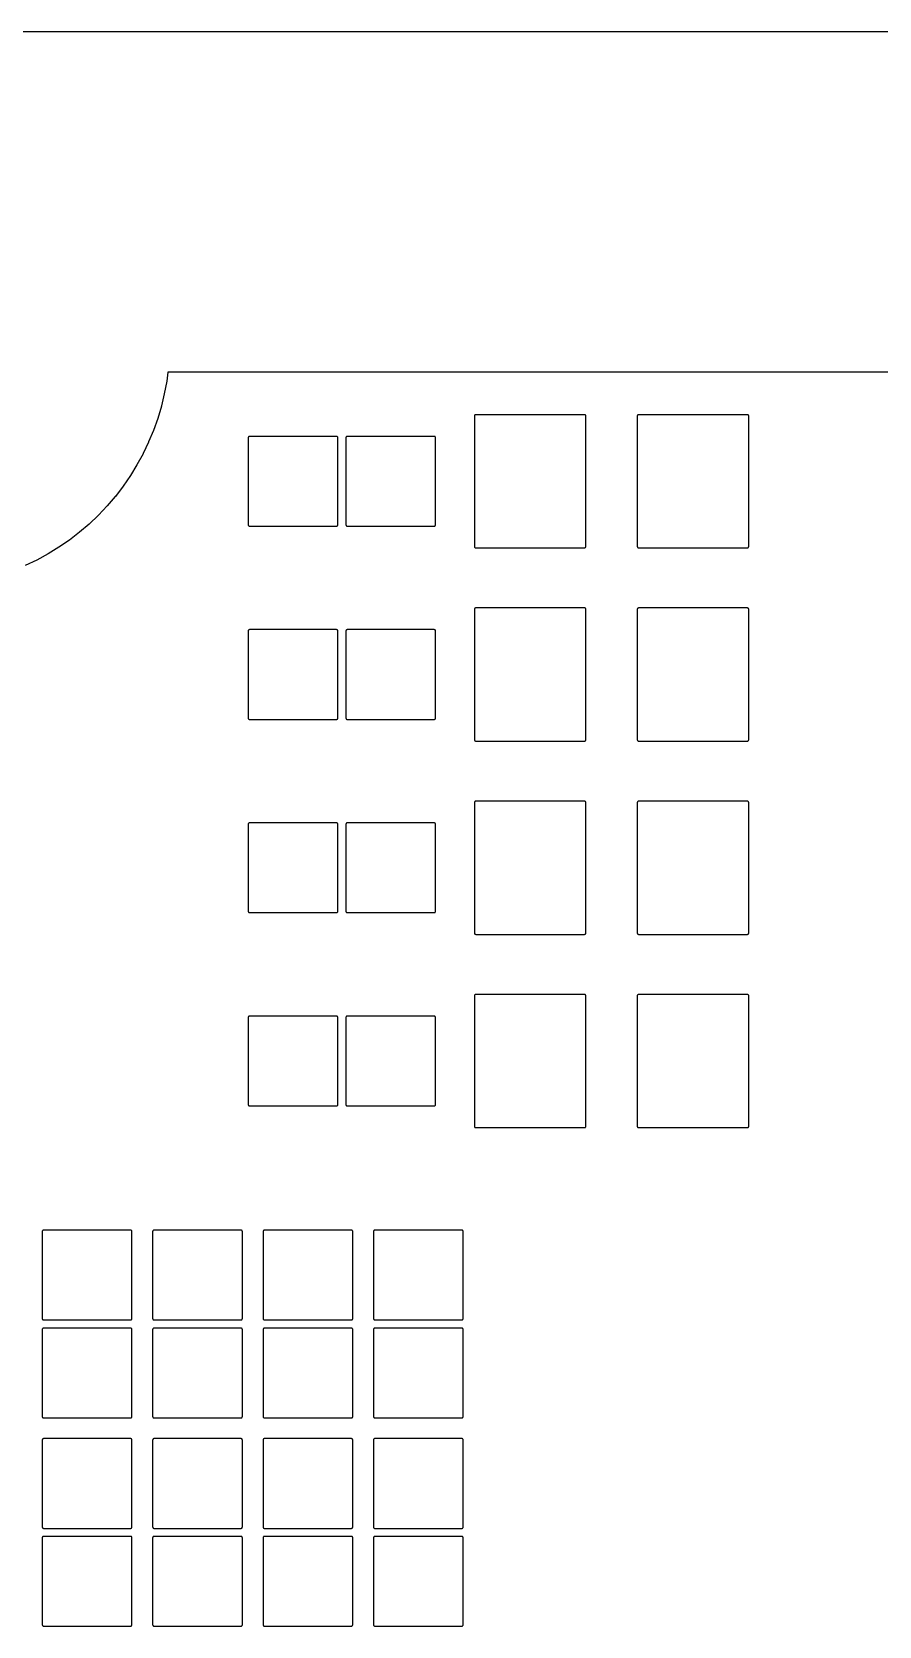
# Model space of a CAD drawing. Header units: inches. Extents: x -0.5 to 10, y -2.4 to 3.9.
# Drawn here: x 3.05 to 3.357, y 3.285 to 3.863 of the extents above; entities that cross this region are included whole.
import ezdxf

# ---------------------------------------------------------------- set-up
doc = ezdxf.new("R2010")
doc.units = ezdxf.units.IN

msp = doc.modelspace()

# ---------------------------------------------------------------- linework, layer by layer
for points in [[(4.8032, 3.86275), (0, 3.86275)], [(4.438118, 3.7395), (3.099254, 3.7395), (3.098867, 3.73623), (3.098865, 3.736212), (3.098861, 3.736191), (3.097957, 3.731643), (3.097953, 3.731626), (3.097953, 3.731624), (3.096905, 3.72726), (3.096902, 3.72725), (3.0969, 3.727241), (3.095641, 3.722779), (3.095636, 3.722762), (3.095629, 3.722742), (3.094024, 3.718392), (3.094023, 3.718388), (3.094017, 3.718373), (3.0923, 3.714227), (3.092295, 3.714215), (3.092292, 3.714209), (3.090351, 3.709998), (3.090341, 3.709979), (3.090333, 3.709963), (3.088067, 3.705918), (3.088059, 3.705903), (3.088058, 3.705901), (3.085713, 3.702075), (3.085708, 3.702067), (3.085702, 3.702058), (3.083126, 3.698203), (3.083114, 3.698186), (3.083103, 3.698171), (3.080233, 3.69453), (3.080224, 3.694519), (3.08022, 3.694515), (3.077305, 3.691102), (3.077298, 3.691093), (3.077292, 3.691087), (3.074145, 3.687683), (3.074131, 3.687669), (3.074117, 3.687655), (3.070713, 3.684508), (3.070707, 3.684502), (3.070698, 3.684495), (3.067285, 3.68158), (3.067281, 3.681576), (3.06727, 3.681567), (3.063629, 3.678697), (3.063614, 3.678686), (3.063597, 3.678674), (3.059742, 3.676098), (3.059733, 3.676092), (3.059725, 3.676087), (3.055899, 3.673742), (3.055897, 3.673741), (3.055882, 3.673733), (3.051837, 3.671467), (3.051821, 3.671459), (3.051802, 3.671449), (3.047591, 3.669508)]]:
    msp.add_lwpolyline(points)
for points in [[(3.210775, 3.675901), (3.210775, 3.675901), (3.2108, 3.6759), (3.2502, 3.6759), (3.250225, 3.675901), (3.250274, 3.675906), (3.250322, 3.675915), (3.250369, 3.675929), (3.250414, 3.675948), (3.250457, 3.675971), (3.250498, 3.675999), (3.250536, 3.67603), (3.25057, 3.676064), (3.250601, 3.676102), (3.250629, 3.676143), (3.250652, 3.676186), (3.250671, 3.676231), (3.250685, 3.676278), (3.250694, 3.676326), (3.250699, 3.676375), (3.2507, 3.6764), (3.2507, 3.7236), (3.250699, 3.723625), (3.250694, 3.723674), (3.250685, 3.723722), (3.250671, 3.723769), (3.250652, 3.723814), (3.250629, 3.723857), (3.250601, 3.723898), (3.25057, 3.723936), (3.250536, 3.72397), (3.250498, 3.724001), (3.250457, 3.724029), (3.250414, 3.724052), (3.250369, 3.724071), (3.250322, 3.724085), (3.250274, 3.724094), (3.250225, 3.724099), (3.2502, 3.7241), (3.2108, 3.7241), (3.210775, 3.724099), (3.210726, 3.724094), (3.210678, 3.724085), (3.210631, 3.724071), (3.210586, 3.724052), (3.210543, 3.724029), (3.210502, 3.724001), (3.210464, 3.72397), (3.21043, 3.723936), (3.210399, 3.723898), (3.210371, 3.723857), (3.210348, 3.723814), (3.210329, 3.723769), (3.210315, 3.723722), (3.210306, 3.723674), (3.210301, 3.723625), (3.2103, 3.7236), (3.2103, 3.6764), (3.210301, 3.676375), (3.210306, 3.676326), (3.210315, 3.676278), (3.210329, 3.676231), (3.210348, 3.676186), (3.210371, 3.676143), (3.210399, 3.676102), (3.21043, 3.676064), (3.210464, 3.67603), (3.210502, 3.675999), (3.210543, 3.675971), (3.210586, 3.675948), (3.210631, 3.675929), (3.210678, 3.675915), (3.210726, 3.675906)], [(3.269775, 3.675901), (3.269775, 3.675901), (3.2698, 3.6759), (3.3092, 3.6759), (3.309225, 3.675901), (3.309274, 3.675906), (3.309322, 3.675915), (3.309369, 3.675929), (3.309414, 3.675948), (3.309457, 3.675971), (3.309498, 3.675999), (3.309536, 3.67603), (3.30957, 3.676064), (3.309601, 3.676102), (3.309629, 3.676143), (3.309652, 3.676186), (3.309671, 3.676231), (3.309685, 3.676278), (3.309694, 3.676326), (3.309699, 3.676375), (3.3097, 3.6764), (3.3097, 3.7236), (3.309699, 3.723625), (3.309694, 3.723674), (3.309685, 3.723722), (3.309671, 3.723769), (3.309652, 3.723814), (3.309629, 3.723857), (3.309601, 3.723898), (3.30957, 3.723936), (3.309536, 3.72397), (3.309498, 3.724001), (3.309457, 3.724029), (3.309414, 3.724052), (3.309369, 3.724071), (3.309322, 3.724085), (3.309274, 3.724094), (3.309225, 3.724099), (3.3092, 3.7241), (3.2698, 3.7241), (3.269775, 3.724099), (3.269726, 3.724094), (3.269678, 3.724085), (3.269631, 3.724071), (3.269586, 3.724052), (3.269543, 3.724029), (3.269502, 3.724001), (3.269464, 3.72397), (3.26943, 3.723936), (3.269399, 3.723898), (3.269371, 3.723857), (3.269348, 3.723814), (3.269329, 3.723769), (3.269315, 3.723722), (3.269306, 3.723674), (3.269301, 3.723625), (3.2693, 3.7236), (3.2693, 3.6764), (3.269301, 3.676375), (3.269306, 3.676326), (3.269315, 3.676278), (3.269329, 3.676231), (3.269348, 3.676186), (3.269371, 3.676143), (3.269399, 3.676102), (3.26943, 3.676064), (3.269464, 3.67603), (3.269502, 3.675999), (3.269543, 3.675971), (3.269586, 3.675948), (3.269631, 3.675929), (3.269678, 3.675915), (3.269726, 3.675906)], [(3.128825, 3.683751), (3.128825, 3.683751), (3.12885, 3.68375), (3.16035, 3.68375), (3.160375, 3.683751), (3.160424, 3.683756), (3.160472, 3.683765), (3.160519, 3.683779), (3.160564, 3.683798), (3.160607, 3.683821), (3.160648, 3.683849), (3.160686, 3.68388), (3.16072, 3.683914), (3.160751, 3.683952), (3.160779, 3.683993), (3.160802, 3.684036), (3.160821, 3.684081), (3.160835, 3.684128), (3.160844, 3.684176), (3.160849, 3.684225), (3.16085, 3.68425), (3.16085, 3.71575), (3.160849, 3.715775), (3.160844, 3.715824), (3.160835, 3.715872), (3.160821, 3.715919), (3.160802, 3.715964), (3.160779, 3.716007), (3.160751, 3.716048), (3.16072, 3.716086), (3.160686, 3.71612), (3.160648, 3.716151), (3.160607, 3.716179), (3.160564, 3.716202), (3.160519, 3.716221), (3.160472, 3.716235), (3.160424, 3.716244), (3.160375, 3.716249), (3.16035, 3.71625), (3.12885, 3.71625), (3.128825, 3.716249), (3.128776, 3.716244), (3.128728, 3.716235), (3.128681, 3.716221), (3.128636, 3.716202), (3.128593, 3.716179), (3.128552, 3.716151), (3.128514, 3.71612), (3.12848, 3.716086), (3.128449, 3.716048), (3.128421, 3.716007), (3.128398, 3.715964), (3.128379, 3.715919), (3.128365, 3.715872), (3.128356, 3.715824), (3.128351, 3.715775), (3.12835, 3.71575), (3.12835, 3.68425), (3.128351, 3.684225), (3.128356, 3.684176), (3.128365, 3.684128), (3.128379, 3.684081), (3.128398, 3.684036), (3.128421, 3.683993), (3.128449, 3.683952), (3.12848, 3.683914), (3.128514, 3.68388), (3.128552, 3.683849), (3.128593, 3.683821), (3.128636, 3.683798), (3.128681, 3.683779), (3.128728, 3.683765), (3.128776, 3.683756)], [(3.164225, 3.683751), (3.164225, 3.683751), (3.16425, 3.68375), (3.19575, 3.68375), (3.195775, 3.683751), (3.195824, 3.683756), (3.195872, 3.683765), (3.195919, 3.683779), (3.195964, 3.683798), (3.196007, 3.683821), (3.196048, 3.683849), (3.196086, 3.68388), (3.19612, 3.683914), (3.196151, 3.683952), (3.196179, 3.683993), (3.196202, 3.684036), (3.196221, 3.684081), (3.196235, 3.684128), (3.196244, 3.684176), (3.196249, 3.684225), (3.19625, 3.68425), (3.19625, 3.71575), (3.196249, 3.715775), (3.196244, 3.715824), (3.196235, 3.715872), (3.196221, 3.715919), (3.196202, 3.715964), (3.196179, 3.716007), (3.196151, 3.716048), (3.19612, 3.716086), (3.196086, 3.71612), (3.196048, 3.716151), (3.196007, 3.716179), (3.195964, 3.716202), (3.195919, 3.716221), (3.195872, 3.716235), (3.195824, 3.716244), (3.195775, 3.716249), (3.19575, 3.71625), (3.16425, 3.71625), (3.164225, 3.716249), (3.164176, 3.716244), (3.164128, 3.716235), (3.164081, 3.716221), (3.164036, 3.716202), (3.163993, 3.716179), (3.163952, 3.716151), (3.163914, 3.71612), (3.16388, 3.716086), (3.163849, 3.716048), (3.163821, 3.716007), (3.163798, 3.715964), (3.163779, 3.715919), (3.163765, 3.715872), (3.163756, 3.715824), (3.163751, 3.715775), (3.16375, 3.71575), (3.16375, 3.68425), (3.163751, 3.684225), (3.163756, 3.684176), (3.163765, 3.684128), (3.163779, 3.684081), (3.163798, 3.684036), (3.163821, 3.683993), (3.163849, 3.683952), (3.16388, 3.683914), (3.163914, 3.68388), (3.163952, 3.683849), (3.163993, 3.683821), (3.164036, 3.683798), (3.164081, 3.683779), (3.164128, 3.683765), (3.164176, 3.683756)], [(3.210775, 3.605901), (3.210775, 3.605901), (3.2108, 3.6059), (3.2502, 3.6059), (3.250225, 3.605901), (3.250274, 3.605906), (3.250322, 3.605915), (3.250369, 3.605929), (3.250414, 3.605948), (3.250457, 3.605971), (3.250498, 3.605999), (3.250536, 3.60603), (3.25057, 3.606064), (3.250601, 3.606102), (3.250629, 3.606143), (3.250652, 3.606186), (3.250671, 3.606231), (3.250685, 3.606278), (3.250694, 3.606326), (3.250699, 3.606375), (3.2507, 3.6064), (3.2507, 3.6536), (3.250699, 3.653625), (3.250694, 3.653674), (3.250685, 3.653722), (3.250671, 3.653769), (3.250652, 3.653814), (3.250629, 3.653857), (3.250601, 3.653898), (3.25057, 3.653936), (3.250536, 3.65397), (3.250498, 3.654001), (3.250457, 3.654029), (3.250414, 3.654052), (3.250369, 3.654071), (3.250322, 3.654085), (3.250274, 3.654094), (3.250225, 3.654099), (3.2502, 3.6541), (3.2108, 3.6541), (3.210775, 3.654099), (3.210726, 3.654094), (3.210678, 3.654085), (3.210631, 3.654071), (3.210586, 3.654052), (3.210543, 3.654029), (3.210502, 3.654001), (3.210464, 3.65397), (3.21043, 3.653936), (3.210399, 3.653898), (3.210371, 3.653857), (3.210348, 3.653814), (3.210329, 3.653769), (3.210315, 3.653722), (3.210306, 3.653674), (3.210301, 3.653625), (3.2103, 3.6536), (3.2103, 3.6064), (3.210301, 3.606375), (3.210306, 3.606326), (3.210315, 3.606278), (3.210329, 3.606231), (3.210348, 3.606186), (3.210371, 3.606143), (3.210399, 3.606102), (3.21043, 3.606064), (3.210464, 3.60603), (3.210502, 3.605999), (3.210543, 3.605971), (3.210586, 3.605948), (3.210631, 3.605929), (3.210678, 3.605915), (3.210726, 3.605906)], [(3.269775, 3.605901), (3.269775, 3.605901), (3.2698, 3.6059), (3.3092, 3.6059), (3.309225, 3.605901), (3.309274, 3.605906), (3.309322, 3.605915), (3.309369, 3.605929), (3.309414, 3.605948), (3.309457, 3.605971), (3.309498, 3.605999), (3.309536, 3.60603), (3.30957, 3.606064), (3.309601, 3.606102), (3.309629, 3.606143), (3.309652, 3.606186), (3.309671, 3.606231), (3.309685, 3.606278), (3.309694, 3.606326), (3.309699, 3.606375), (3.3097, 3.6064), (3.3097, 3.6536), (3.309699, 3.653625), (3.309694, 3.653674), (3.309685, 3.653722), (3.309671, 3.653769), (3.309652, 3.653814), (3.309629, 3.653857), (3.309601, 3.653898), (3.30957, 3.653936), (3.309536, 3.65397), (3.309498, 3.654001), (3.309457, 3.654029), (3.309414, 3.654052), (3.309369, 3.654071), (3.309322, 3.654085), (3.309274, 3.654094), (3.309225, 3.654099), (3.3092, 3.6541), (3.2698, 3.6541), (3.269775, 3.654099), (3.269726, 3.654094), (3.269678, 3.654085), (3.269631, 3.654071), (3.269586, 3.654052), (3.269543, 3.654029), (3.269502, 3.654001), (3.269464, 3.65397), (3.26943, 3.653936), (3.269399, 3.653898), (3.269371, 3.653857), (3.269348, 3.653814), (3.269329, 3.653769), (3.269315, 3.653722), (3.269306, 3.653674), (3.269301, 3.653625), (3.2693, 3.6536), (3.2693, 3.6064), (3.269301, 3.606375), (3.269306, 3.606326), (3.269315, 3.606278), (3.269329, 3.606231), (3.269348, 3.606186), (3.269371, 3.606143), (3.269399, 3.606102), (3.26943, 3.606064), (3.269464, 3.60603), (3.269502, 3.605999), (3.269543, 3.605971), (3.269586, 3.605948), (3.269631, 3.605929), (3.269678, 3.605915), (3.269726, 3.605906)], [(3.128825, 3.613751), (3.128825, 3.613751), (3.12885, 3.61375), (3.16035, 3.61375), (3.160375, 3.613751), (3.160424, 3.613756), (3.160472, 3.613765), (3.160519, 3.613779), (3.160564, 3.613798), (3.160607, 3.613821), (3.160648, 3.613849), (3.160686, 3.61388), (3.16072, 3.613914), (3.160751, 3.613952), (3.160779, 3.613993), (3.160802, 3.614036), (3.160821, 3.614081), (3.160835, 3.614128), (3.160844, 3.614176), (3.160849, 3.614225), (3.16085, 3.61425), (3.16085, 3.64575), (3.160849, 3.645775), (3.160844, 3.645824), (3.160835, 3.645872), (3.160821, 3.645919), (3.160802, 3.645964), (3.160779, 3.646007), (3.160751, 3.646048), (3.16072, 3.646086), (3.160686, 3.64612), (3.160648, 3.646151), (3.160607, 3.646179), (3.160564, 3.646202), (3.160519, 3.646221), (3.160472, 3.646235), (3.160424, 3.646244), (3.160375, 3.646249), (3.16035, 3.64625), (3.12885, 3.64625), (3.128825, 3.646249), (3.128776, 3.646244), (3.128728, 3.646235), (3.128681, 3.646221), (3.128636, 3.646202), (3.128593, 3.646179), (3.128552, 3.646151), (3.128514, 3.64612), (3.12848, 3.646086), (3.128449, 3.646048), (3.128421, 3.646007), (3.128398, 3.645964), (3.128379, 3.645919), (3.128365, 3.645872), (3.128356, 3.645824), (3.128351, 3.645775), (3.12835, 3.64575), (3.12835, 3.61425), (3.128351, 3.614225), (3.128356, 3.614176), (3.128365, 3.614128), (3.128379, 3.614081), (3.128398, 3.614036), (3.128421, 3.613993), (3.128449, 3.613952), (3.12848, 3.613914), (3.128514, 3.61388), (3.128552, 3.613849), (3.128593, 3.613821), (3.128636, 3.613798), (3.128681, 3.613779), (3.128728, 3.613765), (3.128776, 3.613756)], [(3.164225, 3.613751), (3.164225, 3.613751), (3.16425, 3.61375), (3.19575, 3.61375), (3.195775, 3.613751), (3.195824, 3.613756), (3.195872, 3.613765), (3.195919, 3.613779), (3.195964, 3.613798), (3.196007, 3.613821), (3.196048, 3.613849), (3.196086, 3.61388), (3.19612, 3.613914), (3.196151, 3.613952), (3.196179, 3.613993), (3.196202, 3.614036), (3.196221, 3.614081), (3.196235, 3.614128), (3.196244, 3.614176), (3.196249, 3.614225), (3.19625, 3.61425), (3.19625, 3.64575), (3.196249, 3.645775), (3.196244, 3.645824), (3.196235, 3.645872), (3.196221, 3.645919), (3.196202, 3.645964), (3.196179, 3.646007), (3.196151, 3.646048), (3.19612, 3.646086), (3.196086, 3.64612), (3.196048, 3.646151), (3.196007, 3.646179), (3.195964, 3.646202), (3.195919, 3.646221), (3.195872, 3.646235), (3.195824, 3.646244), (3.195775, 3.646249), (3.19575, 3.64625), (3.16425, 3.64625), (3.164225, 3.646249), (3.164176, 3.646244), (3.164128, 3.646235), (3.164081, 3.646221), (3.164036, 3.646202), (3.163993, 3.646179), (3.163952, 3.646151), (3.163914, 3.64612), (3.16388, 3.646086), (3.163849, 3.646048), (3.163821, 3.646007), (3.163798, 3.645964), (3.163779, 3.645919), (3.163765, 3.645872), (3.163756, 3.645824), (3.163751, 3.645775), (3.16375, 3.64575), (3.16375, 3.61425), (3.163751, 3.614225), (3.163756, 3.614176), (3.163765, 3.614128), (3.163779, 3.614081), (3.163798, 3.614036), (3.163821, 3.613993), (3.163849, 3.613952), (3.16388, 3.613914), (3.163914, 3.61388), (3.163952, 3.613849), (3.163993, 3.613821), (3.164036, 3.613798), (3.164081, 3.613779), (3.164128, 3.613765), (3.164176, 3.613756)], [(3.210775, 3.535901), (3.210775, 3.535901), (3.2108, 3.5359), (3.2502, 3.5359), (3.250225, 3.535901), (3.250274, 3.535906), (3.250322, 3.535915), (3.250369, 3.535929), (3.250414, 3.535948), (3.250457, 3.535971), (3.250498, 3.535999), (3.250536, 3.53603), (3.25057, 3.536064), (3.250601, 3.536102), (3.250629, 3.536143), (3.250652, 3.536186), (3.250671, 3.536231), (3.250685, 3.536278), (3.250694, 3.536326), (3.250699, 3.536375), (3.2507, 3.5364), (3.2507, 3.5836), (3.250699, 3.583625), (3.250694, 3.583674), (3.250685, 3.583722), (3.250671, 3.583769), (3.250652, 3.583814), (3.250629, 3.583857), (3.250601, 3.583898), (3.25057, 3.583936), (3.250536, 3.58397), (3.250498, 3.584001), (3.250457, 3.584029), (3.250414, 3.584052), (3.250369, 3.584071), (3.250322, 3.584085), (3.250274, 3.584094), (3.250225, 3.584099), (3.2502, 3.5841), (3.2108, 3.5841), (3.210775, 3.584099), (3.210726, 3.584094), (3.210678, 3.584085), (3.210631, 3.584071), (3.210586, 3.584052), (3.210543, 3.584029), (3.210502, 3.584001), (3.210464, 3.58397), (3.21043, 3.583936), (3.210399, 3.583898), (3.210371, 3.583857), (3.210348, 3.583814), (3.210329, 3.583769), (3.210315, 3.583722), (3.210306, 3.583674), (3.210301, 3.583625), (3.2103, 3.5836), (3.2103, 3.5364), (3.210301, 3.536375), (3.210306, 3.536326), (3.210315, 3.536278), (3.210329, 3.536231), (3.210348, 3.536186), (3.210371, 3.536143), (3.210399, 3.536102), (3.21043, 3.536064), (3.210464, 3.53603), (3.210502, 3.535999), (3.210543, 3.535971), (3.210586, 3.535948), (3.210631, 3.535929), (3.210678, 3.535915), (3.210726, 3.535906)], [(3.269775, 3.535901), (3.269775, 3.535901), (3.2698, 3.5359), (3.3092, 3.5359), (3.309225, 3.535901), (3.309274, 3.535906), (3.309322, 3.535915), (3.309369, 3.535929), (3.309414, 3.535948), (3.309457, 3.535971), (3.309498, 3.535999), (3.309536, 3.53603), (3.30957, 3.536064), (3.309601, 3.536102), (3.309629, 3.536143), (3.309652, 3.536186), (3.309671, 3.536231), (3.309685, 3.536278), (3.309694, 3.536326), (3.309699, 3.536375), (3.3097, 3.5364), (3.3097, 3.5836), (3.309699, 3.583625), (3.309694, 3.583674), (3.309685, 3.583722), (3.309671, 3.583769), (3.309652, 3.583814), (3.309629, 3.583857), (3.309601, 3.583898), (3.30957, 3.583936), (3.309536, 3.58397), (3.309498, 3.584001), (3.309457, 3.584029), (3.309414, 3.584052), (3.309369, 3.584071), (3.309322, 3.584085), (3.309274, 3.584094), (3.309225, 3.584099), (3.3092, 3.5841), (3.2698, 3.5841), (3.269775, 3.584099), (3.269726, 3.584094), (3.269678, 3.584085), (3.269631, 3.584071), (3.269586, 3.584052), (3.269543, 3.584029), (3.269502, 3.584001), (3.269464, 3.58397), (3.26943, 3.583936), (3.269399, 3.583898), (3.269371, 3.583857), (3.269348, 3.583814), (3.269329, 3.583769), (3.269315, 3.583722), (3.269306, 3.583674), (3.269301, 3.583625), (3.2693, 3.5836), (3.2693, 3.5364), (3.269301, 3.536375), (3.269306, 3.536326), (3.269315, 3.536278), (3.269329, 3.536231), (3.269348, 3.536186), (3.269371, 3.536143), (3.269399, 3.536102), (3.26943, 3.536064), (3.269464, 3.53603), (3.269502, 3.535999), (3.269543, 3.535971), (3.269586, 3.535948), (3.269631, 3.535929), (3.269678, 3.535915), (3.269726, 3.535906)], [(3.128825, 3.543751), (3.128825, 3.543751), (3.12885, 3.54375), (3.16035, 3.54375), (3.160375, 3.543751), (3.160424, 3.543756), (3.160472, 3.543765), (3.160519, 3.543779), (3.160564, 3.543798), (3.160607, 3.543821), (3.160648, 3.543849), (3.160686, 3.54388), (3.16072, 3.543914), (3.160751, 3.543952), (3.160779, 3.543993), (3.160802, 3.544036), (3.160821, 3.544081), (3.160835, 3.544128), (3.160844, 3.544176), (3.160849, 3.544225), (3.16085, 3.54425), (3.16085, 3.57575), (3.160849, 3.575775), (3.160844, 3.575824), (3.160835, 3.575872), (3.160821, 3.575919), (3.160802, 3.575964), (3.160779, 3.576007), (3.160751, 3.576048), (3.16072, 3.576086), (3.160686, 3.57612), (3.160648, 3.576151), (3.160607, 3.576179), (3.160564, 3.576202), (3.160519, 3.576221), (3.160472, 3.576235), (3.160424, 3.576244), (3.160375, 3.576249), (3.16035, 3.57625), (3.12885, 3.57625), (3.128825, 3.576249), (3.128776, 3.576244), (3.128728, 3.576235), (3.128681, 3.576221), (3.128636, 3.576202), (3.128593, 3.576179), (3.128552, 3.576151), (3.128514, 3.57612), (3.12848, 3.576086), (3.128449, 3.576048), (3.128421, 3.576007), (3.128398, 3.575964), (3.128379, 3.575919), (3.128365, 3.575872), (3.128356, 3.575824), (3.128351, 3.575775), (3.12835, 3.57575), (3.12835, 3.54425), (3.128351, 3.544225), (3.128356, 3.544176), (3.128365, 3.544128), (3.128379, 3.544081), (3.128398, 3.544036), (3.128421, 3.543993), (3.128449, 3.543952), (3.12848, 3.543914), (3.128514, 3.54388), (3.128552, 3.543849), (3.128593, 3.543821), (3.128636, 3.543798), (3.128681, 3.543779), (3.128728, 3.543765), (3.128776, 3.543756)], [(3.164225, 3.543751), (3.164225, 3.543751), (3.16425, 3.54375), (3.19575, 3.54375), (3.195775, 3.543751), (3.195824, 3.543756), (3.195872, 3.543765), (3.195919, 3.543779), (3.195964, 3.543798), (3.196007, 3.543821), (3.196048, 3.543849), (3.196086, 3.54388), (3.19612, 3.543914), (3.196151, 3.543952), (3.196179, 3.543993), (3.196202, 3.544036), (3.196221, 3.544081), (3.196235, 3.544128), (3.196244, 3.544176), (3.196249, 3.544225), (3.19625, 3.54425), (3.19625, 3.57575), (3.196249, 3.575775), (3.196244, 3.575824), (3.196235, 3.575872), (3.196221, 3.575919), (3.196202, 3.575964), (3.196179, 3.576007), (3.196151, 3.576048), (3.19612, 3.576086), (3.196086, 3.57612), (3.196048, 3.576151), (3.196007, 3.576179), (3.195964, 3.576202), (3.195919, 3.576221), (3.195872, 3.576235), (3.195824, 3.576244), (3.195775, 3.576249), (3.19575, 3.57625), (3.16425, 3.57625), (3.164225, 3.576249), (3.164176, 3.576244), (3.164128, 3.576235), (3.164081, 3.576221), (3.164036, 3.576202), (3.163993, 3.576179), (3.163952, 3.576151), (3.163914, 3.57612), (3.16388, 3.576086), (3.163849, 3.576048), (3.163821, 3.576007), (3.163798, 3.575964), (3.163779, 3.575919), (3.163765, 3.575872), (3.163756, 3.575824), (3.163751, 3.575775), (3.16375, 3.57575), (3.16375, 3.54425), (3.163751, 3.544225), (3.163756, 3.544176), (3.163765, 3.544128), (3.163779, 3.544081), (3.163798, 3.544036), (3.163821, 3.543993), (3.163849, 3.543952), (3.16388, 3.543914), (3.163914, 3.54388), (3.163952, 3.543849), (3.163993, 3.543821), (3.164036, 3.543798), (3.164081, 3.543779), (3.164128, 3.543765), (3.164176, 3.543756)], [(3.210775, 3.465901), (3.210775, 3.465901), (3.2108, 3.4659), (3.2502, 3.4659), (3.250225, 3.465901), (3.250274, 3.465906), (3.250322, 3.465915), (3.250369, 3.465929), (3.250414, 3.465948), (3.250457, 3.465971), (3.250498, 3.465999), (3.250536, 3.46603), (3.25057, 3.466064), (3.250601, 3.466102), (3.250629, 3.466143), (3.250652, 3.466186), (3.250671, 3.466231), (3.250685, 3.466278), (3.250694, 3.466326), (3.250699, 3.466375), (3.2507, 3.4664), (3.2507, 3.5136), (3.250699, 3.513625), (3.250694, 3.513674), (3.250685, 3.513722), (3.250671, 3.513769), (3.250652, 3.513814), (3.250629, 3.513857), (3.250601, 3.513898), (3.25057, 3.513936), (3.250536, 3.51397), (3.250498, 3.514001), (3.250457, 3.514029), (3.250414, 3.514052), (3.250369, 3.514071), (3.250322, 3.514085), (3.250274, 3.514094), (3.250225, 3.514099), (3.2502, 3.5141), (3.2108, 3.5141), (3.210775, 3.514099), (3.210726, 3.514094), (3.210678, 3.514085), (3.210631, 3.514071), (3.210586, 3.514052), (3.210543, 3.514029), (3.210502, 3.514001), (3.210464, 3.51397), (3.21043, 3.513936), (3.210399, 3.513898), (3.210371, 3.513857), (3.210348, 3.513814), (3.210329, 3.513769), (3.210315, 3.513722), (3.210306, 3.513674), (3.210301, 3.513625), (3.2103, 3.5136), (3.2103, 3.4664), (3.210301, 3.466375), (3.210306, 3.466326), (3.210315, 3.466278), (3.210329, 3.466231), (3.210348, 3.466186), (3.210371, 3.466143), (3.210399, 3.466102), (3.21043, 3.466064), (3.210464, 3.46603), (3.210502, 3.465999), (3.210543, 3.465971), (3.210586, 3.465948), (3.210631, 3.465929), (3.210678, 3.465915), (3.210726, 3.465906)], [(3.269775, 3.465901), (3.269775, 3.465901), (3.2698, 3.4659), (3.3092, 3.4659), (3.309225, 3.465901), (3.309274, 3.465906), (3.309322, 3.465915), (3.309369, 3.465929), (3.309414, 3.465948), (3.309457, 3.465971), (3.309498, 3.465999), (3.309536, 3.46603), (3.30957, 3.466064), (3.309601, 3.466102), (3.309629, 3.466143), (3.309652, 3.466186), (3.309671, 3.466231), (3.309685, 3.466278), (3.309694, 3.466326), (3.309699, 3.466375), (3.3097, 3.4664), (3.3097, 3.5136), (3.309699, 3.513625), (3.309694, 3.513674), (3.309685, 3.513722), (3.309671, 3.513769), (3.309652, 3.513814), (3.309629, 3.513857), (3.309601, 3.513898), (3.30957, 3.513936), (3.309536, 3.51397), (3.309498, 3.514001), (3.309457, 3.514029), (3.309414, 3.514052), (3.309369, 3.514071), (3.309322, 3.514085), (3.309274, 3.514094), (3.309225, 3.514099), (3.3092, 3.5141), (3.2698, 3.5141), (3.269775, 3.514099), (3.269726, 3.514094), (3.269678, 3.514085), (3.269631, 3.514071), (3.269586, 3.514052), (3.269543, 3.514029), (3.269502, 3.514001), (3.269464, 3.51397), (3.26943, 3.513936), (3.269399, 3.513898), (3.269371, 3.513857), (3.269348, 3.513814), (3.269329, 3.513769), (3.269315, 3.513722), (3.269306, 3.513674), (3.269301, 3.513625), (3.2693, 3.5136), (3.2693, 3.4664), (3.269301, 3.466375), (3.269306, 3.466326), (3.269315, 3.466278), (3.269329, 3.466231), (3.269348, 3.466186), (3.269371, 3.466143), (3.269399, 3.466102), (3.26943, 3.466064), (3.269464, 3.46603), (3.269502, 3.465999), (3.269543, 3.465971), (3.269586, 3.465948), (3.269631, 3.465929), (3.269678, 3.465915), (3.269726, 3.465906)], [(3.128825, 3.473751), (3.128825, 3.473751), (3.12885, 3.47375), (3.16035, 3.47375), (3.160375, 3.473751), (3.160424, 3.473756), (3.160472, 3.473765), (3.160519, 3.473779), (3.160564, 3.473798), (3.160607, 3.473821), (3.160648, 3.473849), (3.160686, 3.47388), (3.16072, 3.473914), (3.160751, 3.473952), (3.160779, 3.473993), (3.160802, 3.474036), (3.160821, 3.474081), (3.160835, 3.474128), (3.160844, 3.474176), (3.160849, 3.474225), (3.16085, 3.47425), (3.16085, 3.50575), (3.160849, 3.505775), (3.160844, 3.505824), (3.160835, 3.505872), (3.160821, 3.505919), (3.160802, 3.505964), (3.160779, 3.506007), (3.160751, 3.506048), (3.16072, 3.506086), (3.160686, 3.50612), (3.160648, 3.506151), (3.160607, 3.506179), (3.160564, 3.506202), (3.160519, 3.506221), (3.160472, 3.506235), (3.160424, 3.506244), (3.160375, 3.506249), (3.16035, 3.50625), (3.12885, 3.50625), (3.128825, 3.506249), (3.128776, 3.506244), (3.128728, 3.506235), (3.128681, 3.506221), (3.128636, 3.506202), (3.128593, 3.506179), (3.128552, 3.506151), (3.128514, 3.50612), (3.12848, 3.506086), (3.128449, 3.506048), (3.128421, 3.506007), (3.128398, 3.505964), (3.128379, 3.505919), (3.128365, 3.505872), (3.128356, 3.505824), (3.128351, 3.505775), (3.12835, 3.50575), (3.12835, 3.47425), (3.128351, 3.474225), (3.128356, 3.474176), (3.128365, 3.474128), (3.128379, 3.474081), (3.128398, 3.474036), (3.128421, 3.473993), (3.128449, 3.473952), (3.12848, 3.473914), (3.128514, 3.47388), (3.128552, 3.473849), (3.128593, 3.473821), (3.128636, 3.473798), (3.128681, 3.473779), (3.128728, 3.473765), (3.128776, 3.473756)], [(3.164225, 3.473751), (3.164225, 3.473751), (3.16425, 3.47375), (3.19575, 3.47375), (3.195775, 3.473751), (3.195824, 3.473756), (3.195872, 3.473765), (3.195919, 3.473779), (3.195964, 3.473798), (3.196007, 3.473821), (3.196048, 3.473849), (3.196086, 3.47388), (3.19612, 3.473914), (3.196151, 3.473952), (3.196179, 3.473993), (3.196202, 3.474036), (3.196221, 3.474081), (3.196235, 3.474128), (3.196244, 3.474176), (3.196249, 3.474225), (3.19625, 3.47425), (3.19625, 3.50575), (3.196249, 3.505775), (3.196244, 3.505824), (3.196235, 3.505872), (3.196221, 3.505919), (3.196202, 3.505964), (3.196179, 3.506007), (3.196151, 3.506048), (3.19612, 3.506086), (3.196086, 3.50612), (3.196048, 3.506151), (3.196007, 3.506179), (3.195964, 3.506202), (3.195919, 3.506221), (3.195872, 3.506235), (3.195824, 3.506244), (3.195775, 3.506249), (3.19575, 3.50625), (3.16425, 3.50625), (3.164225, 3.506249), (3.164176, 3.506244), (3.164128, 3.506235), (3.164081, 3.506221), (3.164036, 3.506202), (3.163993, 3.506179), (3.163952, 3.506151), (3.163914, 3.50612), (3.16388, 3.506086), (3.163849, 3.506048), (3.163821, 3.506007), (3.163798, 3.505964), (3.163779, 3.505919), (3.163765, 3.505872), (3.163756, 3.505824), (3.163751, 3.505775), (3.16375, 3.50575), (3.16375, 3.47425), (3.163751, 3.474225), (3.163756, 3.474176), (3.163765, 3.474128), (3.163779, 3.474081), (3.163798, 3.474036), (3.163821, 3.473993), (3.163849, 3.473952), (3.16388, 3.473914), (3.163914, 3.47388), (3.163952, 3.473849), (3.163993, 3.473821), (3.164036, 3.473798), (3.164081, 3.473779), (3.164128, 3.473765), (3.164176, 3.473756)], [(3.054225, 3.396251), (3.054225, 3.396251), (3.05425, 3.39625), (3.08575, 3.39625), (3.085775, 3.396251), (3.085824, 3.396256), (3.085872, 3.396265), (3.085919, 3.396279), (3.085964, 3.396298), (3.086007, 3.396321), (3.086048, 3.396349), (3.086086, 3.39638), (3.08612, 3.396414), (3.086151, 3.396452), (3.086179, 3.396493), (3.086202, 3.396536), (3.086221, 3.396581), (3.086235, 3.396628), (3.086244, 3.396676), (3.086249, 3.396725), (3.08625, 3.39675), (3.08625, 3.42825), (3.086249, 3.428275), (3.086244, 3.428324), (3.086235, 3.428372), (3.086221, 3.428419), (3.086202, 3.428464), (3.086179, 3.428507), (3.086151, 3.428548), (3.08612, 3.428586), (3.086086, 3.42862), (3.086048, 3.428651), (3.086007, 3.428679), (3.085964, 3.428702), (3.085919, 3.428721), (3.085872, 3.428735), (3.085824, 3.428744), (3.085775, 3.428749), (3.08575, 3.42875), (3.05425, 3.42875), (3.054225, 3.428749), (3.054176, 3.428744), (3.054128, 3.428735), (3.054081, 3.428721), (3.054036, 3.428702), (3.053993, 3.428679), (3.053952, 3.428651), (3.053914, 3.42862), (3.05388, 3.428586), (3.053849, 3.428548), (3.053821, 3.428507), (3.053798, 3.428464), (3.053779, 3.428419), (3.053765, 3.428372), (3.053756, 3.428324), (3.053751, 3.428275), (3.05375, 3.42825), (3.05375, 3.39675), (3.053751, 3.396725), (3.053756, 3.396676), (3.053765, 3.396628), (3.053779, 3.396581), (3.053798, 3.396536), (3.053821, 3.396493), (3.053849, 3.396452), (3.05388, 3.396414), (3.053914, 3.39638), (3.053952, 3.396349), (3.053993, 3.396321), (3.054036, 3.396298), (3.054081, 3.396279), (3.054128, 3.396265), (3.054176, 3.396256)], [(3.094225, 3.396251), (3.094225, 3.396251), (3.09425, 3.39625), (3.12575, 3.39625), (3.125775, 3.396251), (3.125824, 3.396256), (3.125872, 3.396265), (3.125919, 3.396279), (3.125964, 3.396298), (3.126007, 3.396321), (3.126048, 3.396349), (3.126086, 3.39638), (3.12612, 3.396414), (3.126151, 3.396452), (3.126179, 3.396493), (3.126202, 3.396536), (3.126221, 3.396581), (3.126235, 3.396628), (3.126244, 3.396676), (3.126249, 3.396725), (3.12625, 3.39675), (3.12625, 3.42825), (3.126249, 3.428275), (3.126244, 3.428324), (3.126235, 3.428372), (3.126221, 3.428419), (3.126202, 3.428464), (3.126179, 3.428507), (3.126151, 3.428548), (3.12612, 3.428586), (3.126086, 3.42862), (3.126048, 3.428651), (3.126007, 3.428679), (3.125964, 3.428702), (3.125919, 3.428721), (3.125872, 3.428735), (3.125824, 3.428744), (3.125775, 3.428749), (3.12575, 3.42875), (3.09425, 3.42875), (3.094225, 3.428749), (3.094176, 3.428744), (3.094128, 3.428735), (3.094081, 3.428721), (3.094036, 3.428702), (3.093993, 3.428679), (3.093952, 3.428651), (3.093914, 3.42862), (3.09388, 3.428586), (3.093849, 3.428548), (3.093821, 3.428507), (3.093798, 3.428464), (3.093779, 3.428419), (3.093765, 3.428372), (3.093756, 3.428324), (3.093751, 3.428275), (3.09375, 3.42825), (3.09375, 3.39675), (3.093751, 3.396725), (3.093756, 3.396676), (3.093765, 3.396628), (3.093779, 3.396581), (3.093798, 3.396536), (3.093821, 3.396493), (3.093849, 3.396452), (3.09388, 3.396414), (3.093914, 3.39638), (3.093952, 3.396349), (3.093993, 3.396321), (3.094036, 3.396298), (3.094081, 3.396279), (3.094128, 3.396265), (3.094176, 3.396256)], [(3.134225, 3.396251), (3.134225, 3.396251), (3.13425, 3.39625), (3.16575, 3.39625), (3.165775, 3.396251), (3.165824, 3.396256), (3.165872, 3.396265), (3.165919, 3.396279), (3.165964, 3.396298), (3.166007, 3.396321), (3.166048, 3.396349), (3.166086, 3.39638), (3.16612, 3.396414), (3.166151, 3.396452), (3.166179, 3.396493), (3.166202, 3.396536), (3.166221, 3.396581), (3.166235, 3.396628), (3.166244, 3.396676), (3.166249, 3.396725), (3.16625, 3.39675), (3.16625, 3.42825), (3.166249, 3.428275), (3.166244, 3.428324), (3.166235, 3.428372), (3.166221, 3.428419), (3.166202, 3.428464), (3.166179, 3.428507), (3.166151, 3.428548), (3.16612, 3.428586), (3.166086, 3.42862), (3.166048, 3.428651), (3.166007, 3.428679), (3.165964, 3.428702), (3.165919, 3.428721), (3.165872, 3.428735), (3.165824, 3.428744), (3.165775, 3.428749), (3.16575, 3.42875), (3.13425, 3.42875), (3.134225, 3.428749), (3.134176, 3.428744), (3.134128, 3.428735), (3.134081, 3.428721), (3.134036, 3.428702), (3.133993, 3.428679), (3.133952, 3.428651), (3.133914, 3.42862), (3.13388, 3.428586), (3.133849, 3.428548), (3.133821, 3.428507), (3.133798, 3.428464), (3.133779, 3.428419), (3.133765, 3.428372), (3.133756, 3.428324), (3.133751, 3.428275), (3.13375, 3.42825), (3.13375, 3.39675), (3.133751, 3.396725), (3.133756, 3.396676), (3.133765, 3.396628), (3.133779, 3.396581), (3.133798, 3.396536), (3.133821, 3.396493), (3.133849, 3.396452), (3.13388, 3.396414), (3.133914, 3.39638), (3.133952, 3.396349), (3.133993, 3.396321), (3.134036, 3.396298), (3.134081, 3.396279), (3.134128, 3.396265), (3.134176, 3.396256)], [(3.174225, 3.396251), (3.174225, 3.396251), (3.17425, 3.39625), (3.20575, 3.39625), (3.205775, 3.396251), (3.205824, 3.396256), (3.205872, 3.396265), (3.205919, 3.396279), (3.205964, 3.396298), (3.206007, 3.396321), (3.206048, 3.396349), (3.206086, 3.39638), (3.20612, 3.396414), (3.206151, 3.396452), (3.206179, 3.396493), (3.206202, 3.396536), (3.206221, 3.396581), (3.206235, 3.396628), (3.206244, 3.396676), (3.206249, 3.396725), (3.20625, 3.39675), (3.20625, 3.42825), (3.206249, 3.428275), (3.206244, 3.428324), (3.206235, 3.428372), (3.206221, 3.428419), (3.206202, 3.428464), (3.206179, 3.428507), (3.206151, 3.428548), (3.20612, 3.428586), (3.206086, 3.42862), (3.206048, 3.428651), (3.206007, 3.428679), (3.205964, 3.428702), (3.205919, 3.428721), (3.205872, 3.428735), (3.205824, 3.428744), (3.205775, 3.428749), (3.20575, 3.42875), (3.17425, 3.42875), (3.174225, 3.428749), (3.174176, 3.428744), (3.174128, 3.428735), (3.174081, 3.428721), (3.174036, 3.428702), (3.173993, 3.428679), (3.173952, 3.428651), (3.173914, 3.42862), (3.17388, 3.428586), (3.173849, 3.428548), (3.173821, 3.428507), (3.173798, 3.428464), (3.173779, 3.428419), (3.173765, 3.428372), (3.173756, 3.428324), (3.173751, 3.428275), (3.17375, 3.42825), (3.17375, 3.39675), (3.173751, 3.396725), (3.173756, 3.396676), (3.173765, 3.396628), (3.173779, 3.396581), (3.173798, 3.396536), (3.173821, 3.396493), (3.173849, 3.396452), (3.17388, 3.396414), (3.173914, 3.39638), (3.173952, 3.396349), (3.173993, 3.396321), (3.174036, 3.396298), (3.174081, 3.396279), (3.174128, 3.396265), (3.174176, 3.396256)], [(3.054225, 3.360751), (3.054225, 3.360751), (3.05425, 3.36075), (3.08575, 3.36075), (3.085775, 3.360751), (3.085824, 3.360756), (3.085872, 3.360765), (3.085919, 3.360779), (3.085964, 3.360798), (3.086007, 3.360821), (3.086048, 3.360849), (3.086086, 3.36088), (3.08612, 3.360914), (3.086151, 3.360952), (3.086179, 3.360993), (3.086202, 3.361036), (3.086221, 3.361081), (3.086235, 3.361128), (3.086244, 3.361176), (3.086249, 3.361225), (3.08625, 3.36125), (3.08625, 3.39275), (3.086249, 3.392775), (3.086244, 3.392824), (3.086235, 3.392872), (3.086221, 3.392919), (3.086202, 3.392964), (3.086179, 3.393007), (3.086151, 3.393048), (3.08612, 3.393086), (3.086086, 3.39312), (3.086048, 3.393151), (3.086007, 3.393179), (3.085964, 3.393202), (3.085919, 3.393221), (3.085872, 3.393235), (3.085824, 3.393244), (3.085775, 3.393249), (3.08575, 3.39325), (3.05425, 3.39325), (3.054225, 3.393249), (3.054176, 3.393244), (3.054128, 3.393235), (3.054081, 3.393221), (3.054036, 3.393202), (3.053993, 3.393179), (3.053952, 3.393151), (3.053914, 3.39312), (3.05388, 3.393086), (3.053849, 3.393048), (3.053821, 3.393007), (3.053798, 3.392964), (3.053779, 3.392919), (3.053765, 3.392872), (3.053756, 3.392824), (3.053751, 3.392775), (3.05375, 3.39275), (3.05375, 3.36125), (3.053751, 3.361225), (3.053756, 3.361176), (3.053765, 3.361128), (3.053779, 3.361081), (3.053798, 3.361036), (3.053821, 3.360993), (3.053849, 3.360952), (3.05388, 3.360914), (3.053914, 3.36088), (3.053952, 3.360849), (3.053993, 3.360821), (3.054036, 3.360798), (3.054081, 3.360779), (3.054128, 3.360765), (3.054176, 3.360756)], [(3.094225, 3.360751), (3.094225, 3.360751), (3.09425, 3.36075), (3.12575, 3.36075), (3.125775, 3.360751), (3.125824, 3.360756), (3.125872, 3.360765), (3.125919, 3.360779), (3.125964, 3.360798), (3.126007, 3.360821), (3.126048, 3.360849), (3.126086, 3.36088), (3.12612, 3.360914), (3.126151, 3.360952), (3.126179, 3.360993), (3.126202, 3.361036), (3.126221, 3.361081), (3.126235, 3.361128), (3.126244, 3.361176), (3.126249, 3.361225), (3.12625, 3.36125), (3.12625, 3.39275), (3.126249, 3.392775), (3.126244, 3.392824), (3.126235, 3.392872), (3.126221, 3.392919), (3.126202, 3.392964), (3.126179, 3.393007), (3.126151, 3.393048), (3.12612, 3.393086), (3.126086, 3.39312), (3.126048, 3.393151), (3.126007, 3.393179), (3.125964, 3.393202), (3.125919, 3.393221), (3.125872, 3.393235), (3.125824, 3.393244), (3.125775, 3.393249), (3.12575, 3.39325), (3.09425, 3.39325), (3.094225, 3.393249), (3.094176, 3.393244), (3.094128, 3.393235), (3.094081, 3.393221), (3.094036, 3.393202), (3.093993, 3.393179), (3.093952, 3.393151), (3.093914, 3.39312), (3.09388, 3.393086), (3.093849, 3.393048), (3.093821, 3.393007), (3.093798, 3.392964), (3.093779, 3.392919), (3.093765, 3.392872), (3.093756, 3.392824), (3.093751, 3.392775), (3.09375, 3.39275), (3.09375, 3.36125), (3.093751, 3.361225), (3.093756, 3.361176), (3.093765, 3.361128), (3.093779, 3.361081), (3.093798, 3.361036), (3.093821, 3.360993), (3.093849, 3.360952), (3.09388, 3.360914), (3.093914, 3.36088), (3.093952, 3.360849), (3.093993, 3.360821), (3.094036, 3.360798), (3.094081, 3.360779), (3.094128, 3.360765), (3.094176, 3.360756)], [(3.134225, 3.360751), (3.134225, 3.360751), (3.13425, 3.36075), (3.16575, 3.36075), (3.165775, 3.360751), (3.165824, 3.360756), (3.165872, 3.360765), (3.165919, 3.360779), (3.165964, 3.360798), (3.166007, 3.360821), (3.166048, 3.360849), (3.166086, 3.36088), (3.16612, 3.360914), (3.166151, 3.360952), (3.166179, 3.360993), (3.166202, 3.361036), (3.166221, 3.361081), (3.166235, 3.361128), (3.166244, 3.361176), (3.166249, 3.361225), (3.16625, 3.36125), (3.16625, 3.39275), (3.166249, 3.392775), (3.166244, 3.392824), (3.166235, 3.392872), (3.166221, 3.392919), (3.166202, 3.392964), (3.166179, 3.393007), (3.166151, 3.393048), (3.16612, 3.393086), (3.166086, 3.39312), (3.166048, 3.393151), (3.166007, 3.393179), (3.165964, 3.393202), (3.165919, 3.393221), (3.165872, 3.393235), (3.165824, 3.393244), (3.165775, 3.393249), (3.16575, 3.39325), (3.13425, 3.39325), (3.134225, 3.393249), (3.134176, 3.393244), (3.134128, 3.393235), (3.134081, 3.393221), (3.134036, 3.393202), (3.133993, 3.393179), (3.133952, 3.393151), (3.133914, 3.39312), (3.13388, 3.393086), (3.133849, 3.393048), (3.133821, 3.393007), (3.133798, 3.392964), (3.133779, 3.392919), (3.133765, 3.392872), (3.133756, 3.392824), (3.133751, 3.392775), (3.13375, 3.39275), (3.13375, 3.36125), (3.133751, 3.361225), (3.133756, 3.361176), (3.133765, 3.361128), (3.133779, 3.361081), (3.133798, 3.361036), (3.133821, 3.360993), (3.133849, 3.360952), (3.13388, 3.360914), (3.133914, 3.36088), (3.133952, 3.360849), (3.133993, 3.360821), (3.134036, 3.360798), (3.134081, 3.360779), (3.134128, 3.360765), (3.134176, 3.360756)], [(3.174225, 3.360751), (3.174225, 3.360751), (3.17425, 3.36075), (3.20575, 3.36075), (3.205775, 3.360751), (3.205824, 3.360756), (3.205872, 3.360765), (3.205919, 3.360779), (3.205964, 3.360798), (3.206007, 3.360821), (3.206048, 3.360849), (3.206086, 3.36088), (3.20612, 3.360914), (3.206151, 3.360952), (3.206179, 3.360993), (3.206202, 3.361036), (3.206221, 3.361081), (3.206235, 3.361128), (3.206244, 3.361176), (3.206249, 3.361225), (3.20625, 3.36125), (3.20625, 3.39275), (3.206249, 3.392775), (3.206244, 3.392824), (3.206235, 3.392872), (3.206221, 3.392919), (3.206202, 3.392964), (3.206179, 3.393007), (3.206151, 3.393048), (3.20612, 3.393086), (3.206086, 3.39312), (3.206048, 3.393151), (3.206007, 3.393179), (3.205964, 3.393202), (3.205919, 3.393221), (3.205872, 3.393235), (3.205824, 3.393244), (3.205775, 3.393249), (3.20575, 3.39325), (3.17425, 3.39325), (3.174225, 3.393249), (3.174176, 3.393244), (3.174128, 3.393235), (3.174081, 3.393221), (3.174036, 3.393202), (3.173993, 3.393179), (3.173952, 3.393151), (3.173914, 3.39312), (3.17388, 3.393086), (3.173849, 3.393048), (3.173821, 3.393007), (3.173798, 3.392964), (3.173779, 3.392919), (3.173765, 3.392872), (3.173756, 3.392824), (3.173751, 3.392775), (3.17375, 3.39275), (3.17375, 3.36125), (3.173751, 3.361225), (3.173756, 3.361176), (3.173765, 3.361128), (3.173779, 3.361081), (3.173798, 3.361036), (3.173821, 3.360993), (3.173849, 3.360952), (3.17388, 3.360914), (3.173914, 3.36088), (3.173952, 3.360849), (3.173993, 3.360821), (3.174036, 3.360798), (3.174081, 3.360779), (3.174128, 3.360765), (3.174176, 3.360756)], [(3.054225, 3.320751), (3.054225, 3.320751), (3.05425, 3.32075), (3.08575, 3.32075), (3.085775, 3.320751), (3.085824, 3.320756), (3.085872, 3.320765), (3.085919, 3.320779), (3.085964, 3.320798), (3.086007, 3.320821), (3.086048, 3.320849), (3.086086, 3.32088), (3.08612, 3.320914), (3.086151, 3.320952), (3.086179, 3.320993), (3.086202, 3.321036), (3.086221, 3.321081), (3.086235, 3.321128), (3.086244, 3.321176), (3.086249, 3.321225), (3.08625, 3.32125), (3.08625, 3.35275), (3.086249, 3.352775), (3.086244, 3.352824), (3.086235, 3.352872), (3.086221, 3.352919), (3.086202, 3.352964), (3.086179, 3.353007), (3.086151, 3.353048), (3.08612, 3.353086), (3.086086, 3.35312), (3.086048, 3.353151), (3.086007, 3.353179), (3.085964, 3.353202), (3.085919, 3.353221), (3.085872, 3.353235), (3.085824, 3.353244), (3.085775, 3.353249), (3.08575, 3.35325), (3.05425, 3.35325), (3.054225, 3.353249), (3.054176, 3.353244), (3.054128, 3.353235), (3.054081, 3.353221), (3.054036, 3.353202), (3.053993, 3.353179), (3.053952, 3.353151), (3.053914, 3.35312), (3.05388, 3.353086), (3.053849, 3.353048), (3.053821, 3.353007), (3.053798, 3.352964), (3.053779, 3.352919), (3.053765, 3.352872), (3.053756, 3.352824), (3.053751, 3.352775), (3.05375, 3.35275), (3.05375, 3.32125), (3.053751, 3.321225), (3.053756, 3.321176), (3.053765, 3.321128), (3.053779, 3.321081), (3.053798, 3.321036), (3.053821, 3.320993), (3.053849, 3.320952), (3.05388, 3.320914), (3.053914, 3.32088), (3.053952, 3.320849), (3.053993, 3.320821), (3.054036, 3.320798), (3.054081, 3.320779), (3.054128, 3.320765), (3.054176, 3.320756)], [(3.094225, 3.320751), (3.094225, 3.320751), (3.09425, 3.32075), (3.12575, 3.32075), (3.125775, 3.320751), (3.125824, 3.320756), (3.125872, 3.320765), (3.125919, 3.320779), (3.125964, 3.320798), (3.126007, 3.320821), (3.126048, 3.320849), (3.126086, 3.32088), (3.12612, 3.320914), (3.126151, 3.320952), (3.126179, 3.320993), (3.126202, 3.321036), (3.126221, 3.321081), (3.126235, 3.321128), (3.126244, 3.321176), (3.126249, 3.321225), (3.12625, 3.32125), (3.12625, 3.35275), (3.126249, 3.352775), (3.126244, 3.352824), (3.126235, 3.352872), (3.126221, 3.352919), (3.126202, 3.352964), (3.126179, 3.353007), (3.126151, 3.353048), (3.12612, 3.353086), (3.126086, 3.35312), (3.126048, 3.353151), (3.126007, 3.353179), (3.125964, 3.353202), (3.125919, 3.353221), (3.125872, 3.353235), (3.125824, 3.353244), (3.125775, 3.353249), (3.12575, 3.35325), (3.09425, 3.35325), (3.094225, 3.353249), (3.094176, 3.353244), (3.094128, 3.353235), (3.094081, 3.353221), (3.094036, 3.353202), (3.093993, 3.353179), (3.093952, 3.353151), (3.093914, 3.35312), (3.09388, 3.353086), (3.093849, 3.353048), (3.093821, 3.353007), (3.093798, 3.352964), (3.093779, 3.352919), (3.093765, 3.352872), (3.093756, 3.352824), (3.093751, 3.352775), (3.09375, 3.35275), (3.09375, 3.32125), (3.093751, 3.321225), (3.093756, 3.321176), (3.093765, 3.321128), (3.093779, 3.321081), (3.093798, 3.321036), (3.093821, 3.320993), (3.093849, 3.320952), (3.09388, 3.320914), (3.093914, 3.32088), (3.093952, 3.320849), (3.093993, 3.320821), (3.094036, 3.320798), (3.094081, 3.320779), (3.094128, 3.320765), (3.094176, 3.320756)], [(3.134225, 3.320751), (3.134225, 3.320751), (3.13425, 3.32075), (3.16575, 3.32075), (3.165775, 3.320751), (3.165824, 3.320756), (3.165872, 3.320765), (3.165919, 3.320779), (3.165964, 3.320798), (3.166007, 3.320821), (3.166048, 3.320849), (3.166086, 3.32088), (3.16612, 3.320914), (3.166151, 3.320952), (3.166179, 3.320993), (3.166202, 3.321036), (3.166221, 3.321081), (3.166235, 3.321128), (3.166244, 3.321176), (3.166249, 3.321225), (3.16625, 3.32125), (3.16625, 3.35275), (3.166249, 3.352775), (3.166244, 3.352824), (3.166235, 3.352872), (3.166221, 3.352919), (3.166202, 3.352964), (3.166179, 3.353007), (3.166151, 3.353048), (3.16612, 3.353086), (3.166086, 3.35312), (3.166048, 3.353151), (3.166007, 3.353179), (3.165964, 3.353202), (3.165919, 3.353221), (3.165872, 3.353235), (3.165824, 3.353244), (3.165775, 3.353249), (3.16575, 3.35325), (3.13425, 3.35325), (3.134225, 3.353249), (3.134176, 3.353244), (3.134128, 3.353235), (3.134081, 3.353221), (3.134036, 3.353202), (3.133993, 3.353179), (3.133952, 3.353151), (3.133914, 3.35312), (3.13388, 3.353086), (3.133849, 3.353048), (3.133821, 3.353007), (3.133798, 3.352964), (3.133779, 3.352919), (3.133765, 3.352872), (3.133756, 3.352824), (3.133751, 3.352775), (3.13375, 3.35275), (3.13375, 3.32125), (3.133751, 3.321225), (3.133756, 3.321176), (3.133765, 3.321128), (3.133779, 3.321081), (3.133798, 3.321036), (3.133821, 3.320993), (3.133849, 3.320952), (3.13388, 3.320914), (3.133914, 3.32088), (3.133952, 3.320849), (3.133993, 3.320821), (3.134036, 3.320798), (3.134081, 3.320779), (3.134128, 3.320765), (3.134176, 3.320756)], [(3.174225, 3.320751), (3.174225, 3.320751), (3.17425, 3.32075), (3.20575, 3.32075), (3.205775, 3.320751), (3.205824, 3.320756), (3.205872, 3.320765), (3.205919, 3.320779), (3.205964, 3.320798), (3.206007, 3.320821), (3.206048, 3.320849), (3.206086, 3.32088), (3.20612, 3.320914), (3.206151, 3.320952), (3.206179, 3.320993), (3.206202, 3.321036), (3.206221, 3.321081), (3.206235, 3.321128), (3.206244, 3.321176), (3.206249, 3.321225), (3.20625, 3.32125), (3.20625, 3.35275), (3.206249, 3.352775), (3.206244, 3.352824), (3.206235, 3.352872), (3.206221, 3.352919), (3.206202, 3.352964), (3.206179, 3.353007), (3.206151, 3.353048), (3.20612, 3.353086), (3.206086, 3.35312), (3.206048, 3.353151), (3.206007, 3.353179), (3.205964, 3.353202), (3.205919, 3.353221), (3.205872, 3.353235), (3.205824, 3.353244), (3.205775, 3.353249), (3.20575, 3.35325), (3.17425, 3.35325), (3.174225, 3.353249), (3.174176, 3.353244), (3.174128, 3.353235), (3.174081, 3.353221), (3.174036, 3.353202), (3.173993, 3.353179), (3.173952, 3.353151), (3.173914, 3.35312), (3.17388, 3.353086), (3.173849, 3.353048), (3.173821, 3.353007), (3.173798, 3.352964), (3.173779, 3.352919), (3.173765, 3.352872), (3.173756, 3.352824), (3.173751, 3.352775), (3.17375, 3.35275), (3.17375, 3.32125), (3.173751, 3.321225), (3.173756, 3.321176), (3.173765, 3.321128), (3.173779, 3.321081), (3.173798, 3.321036), (3.173821, 3.320993), (3.173849, 3.320952), (3.17388, 3.320914), (3.173914, 3.32088), (3.173952, 3.320849), (3.173993, 3.320821), (3.174036, 3.320798), (3.174081, 3.320779), (3.174128, 3.320765), (3.174176, 3.320756)], [(3.054225, 3.285351), (3.054225, 3.285351), (3.05425, 3.28535), (3.08575, 3.28535), (3.085775, 3.285351), (3.085824, 3.285356), (3.085872, 3.285365), (3.085919, 3.285379), (3.085964, 3.285398), (3.086007, 3.285421), (3.086048, 3.285449), (3.086086, 3.28548), (3.08612, 3.285514), (3.086151, 3.285552), (3.086179, 3.285593), (3.086202, 3.285636), (3.086221, 3.285681), (3.086235, 3.285728), (3.086244, 3.285776), (3.086249, 3.285825), (3.08625, 3.28585), (3.08625, 3.31735), (3.086249, 3.317375), (3.086244, 3.317424), (3.086235, 3.317472), (3.086221, 3.317519), (3.086202, 3.317564), (3.086179, 3.317607), (3.086151, 3.317648), (3.08612, 3.317686), (3.086086, 3.31772), (3.086048, 3.317751), (3.086007, 3.317779), (3.085964, 3.317802), (3.085919, 3.317821), (3.085872, 3.317835), (3.085824, 3.317844), (3.085775, 3.317849), (3.08575, 3.31785), (3.05425, 3.31785), (3.054225, 3.317849), (3.054176, 3.317844), (3.054128, 3.317835), (3.054081, 3.317821), (3.054036, 3.317802), (3.053993, 3.317779), (3.053952, 3.317751), (3.053914, 3.31772), (3.05388, 3.317686), (3.053849, 3.317648), (3.053821, 3.317607), (3.053798, 3.317564), (3.053779, 3.317519), (3.053765, 3.317472), (3.053756, 3.317424), (3.053751, 3.317375), (3.05375, 3.31735), (3.05375, 3.28585), (3.053751, 3.285825), (3.053756, 3.285776), (3.053765, 3.285728), (3.053779, 3.285681), (3.053798, 3.285636), (3.053821, 3.285593), (3.053849, 3.285552), (3.05388, 3.285514), (3.053914, 3.28548), (3.053952, 3.285449), (3.053993, 3.285421), (3.054036, 3.285398), (3.054081, 3.285379), (3.054128, 3.285365), (3.054176, 3.285356)], [(3.094225, 3.285351), (3.094225, 3.285351), (3.09425, 3.28535), (3.12575, 3.28535), (3.125775, 3.285351), (3.125824, 3.285356), (3.125872, 3.285365), (3.125919, 3.285379), (3.125964, 3.285398), (3.126007, 3.285421), (3.126048, 3.285449), (3.126086, 3.28548), (3.12612, 3.285514), (3.126151, 3.285552), (3.126179, 3.285593), (3.126202, 3.285636), (3.126221, 3.285681), (3.126235, 3.285728), (3.126244, 3.285776), (3.126249, 3.285825), (3.12625, 3.28585), (3.12625, 3.31735), (3.126249, 3.317375), (3.126244, 3.317424), (3.126235, 3.317472), (3.126221, 3.317519), (3.126202, 3.317564), (3.126179, 3.317607), (3.126151, 3.317648), (3.12612, 3.317686), (3.126086, 3.31772), (3.126048, 3.317751), (3.126007, 3.317779), (3.125964, 3.317802), (3.125919, 3.317821), (3.125872, 3.317835), (3.125824, 3.317844), (3.125775, 3.317849), (3.12575, 3.31785), (3.09425, 3.31785), (3.094225, 3.317849), (3.094176, 3.317844), (3.094128, 3.317835), (3.094081, 3.317821), (3.094036, 3.317802), (3.093993, 3.317779), (3.093952, 3.317751), (3.093914, 3.31772), (3.09388, 3.317686), (3.093849, 3.317648), (3.093821, 3.317607), (3.093798, 3.317564), (3.093779, 3.317519), (3.093765, 3.317472), (3.093756, 3.317424), (3.093751, 3.317375), (3.09375, 3.31735), (3.09375, 3.28585), (3.093751, 3.285825), (3.093756, 3.285776), (3.093765, 3.285728), (3.093779, 3.285681), (3.093798, 3.285636), (3.093821, 3.285593), (3.093849, 3.285552), (3.09388, 3.285514), (3.093914, 3.28548), (3.093952, 3.285449), (3.093993, 3.285421), (3.094036, 3.285398), (3.094081, 3.285379), (3.094128, 3.285365), (3.094176, 3.285356)], [(3.134225, 3.285351), (3.134225, 3.285351), (3.13425, 3.28535), (3.16575, 3.28535), (3.165775, 3.285351), (3.165824, 3.285356), (3.165872, 3.285365), (3.165919, 3.285379), (3.165964, 3.285398), (3.166007, 3.285421), (3.166048, 3.285449), (3.166086, 3.28548), (3.16612, 3.285514), (3.166151, 3.285552), (3.166179, 3.285593), (3.166202, 3.285636), (3.166221, 3.285681), (3.166235, 3.285728), (3.166244, 3.285776), (3.166249, 3.285825), (3.16625, 3.28585), (3.16625, 3.31735), (3.166249, 3.317375), (3.166244, 3.317424), (3.166235, 3.317472), (3.166221, 3.317519), (3.166202, 3.317564), (3.166179, 3.317607), (3.166151, 3.317648), (3.16612, 3.317686), (3.166086, 3.31772), (3.166048, 3.317751), (3.166007, 3.317779), (3.165964, 3.317802), (3.165919, 3.317821), (3.165872, 3.317835), (3.165824, 3.317844), (3.165775, 3.317849), (3.16575, 3.31785), (3.13425, 3.31785), (3.134225, 3.317849), (3.134176, 3.317844), (3.134128, 3.317835), (3.134081, 3.317821), (3.134036, 3.317802), (3.133993, 3.317779), (3.133952, 3.317751), (3.133914, 3.31772), (3.13388, 3.317686), (3.133849, 3.317648), (3.133821, 3.317607), (3.133798, 3.317564), (3.133779, 3.317519), (3.133765, 3.317472), (3.133756, 3.317424), (3.133751, 3.317375), (3.13375, 3.31735), (3.13375, 3.28585), (3.133751, 3.285825), (3.133756, 3.285776), (3.133765, 3.285728), (3.133779, 3.285681), (3.133798, 3.285636), (3.133821, 3.285593), (3.133849, 3.285552), (3.13388, 3.285514), (3.133914, 3.28548), (3.133952, 3.285449), (3.133993, 3.285421), (3.134036, 3.285398), (3.134081, 3.285379), (3.134128, 3.285365), (3.134176, 3.285356)], [(3.174225, 3.285351), (3.174225, 3.285351), (3.17425, 3.28535), (3.20575, 3.28535), (3.205775, 3.285351), (3.205824, 3.285356), (3.205872, 3.285365), (3.205919, 3.285379), (3.205964, 3.285398), (3.206007, 3.285421), (3.206048, 3.285449), (3.206086, 3.28548), (3.20612, 3.285514), (3.206151, 3.285552), (3.206179, 3.285593), (3.206202, 3.285636), (3.206221, 3.285681), (3.206235, 3.285728), (3.206244, 3.285776), (3.206249, 3.285825), (3.20625, 3.28585), (3.20625, 3.31735), (3.206249, 3.317375), (3.206244, 3.317424), (3.206235, 3.317472), (3.206221, 3.317519), (3.206202, 3.317564), (3.206179, 3.317607), (3.206151, 3.317648), (3.20612, 3.317686), (3.206086, 3.31772), (3.206048, 3.317751), (3.206007, 3.317779), (3.205964, 3.317802), (3.205919, 3.317821), (3.205872, 3.317835), (3.205824, 3.317844), (3.205775, 3.317849), (3.20575, 3.31785), (3.17425, 3.31785), (3.174225, 3.317849), (3.174176, 3.317844), (3.174128, 3.317835), (3.174081, 3.317821), (3.174036, 3.317802), (3.173993, 3.317779), (3.173952, 3.317751), (3.173914, 3.31772), (3.17388, 3.317686), (3.173849, 3.317648), (3.173821, 3.317607), (3.173798, 3.317564), (3.173779, 3.317519), (3.173765, 3.317472), (3.173756, 3.317424), (3.173751, 3.317375), (3.17375, 3.31735), (3.17375, 3.28585), (3.173751, 3.285825), (3.173756, 3.285776), (3.173765, 3.285728), (3.173779, 3.285681), (3.173798, 3.285636), (3.173821, 3.285593), (3.173849, 3.285552), (3.17388, 3.285514), (3.173914, 3.28548), (3.173952, 3.285449), (3.173993, 3.285421), (3.174036, 3.285398), (3.174081, 3.285379), (3.174128, 3.285365), (3.174176, 3.285356)]]:
    msp.add_lwpolyline(points, close=True)

doc.saveas('drawing.dxf')
